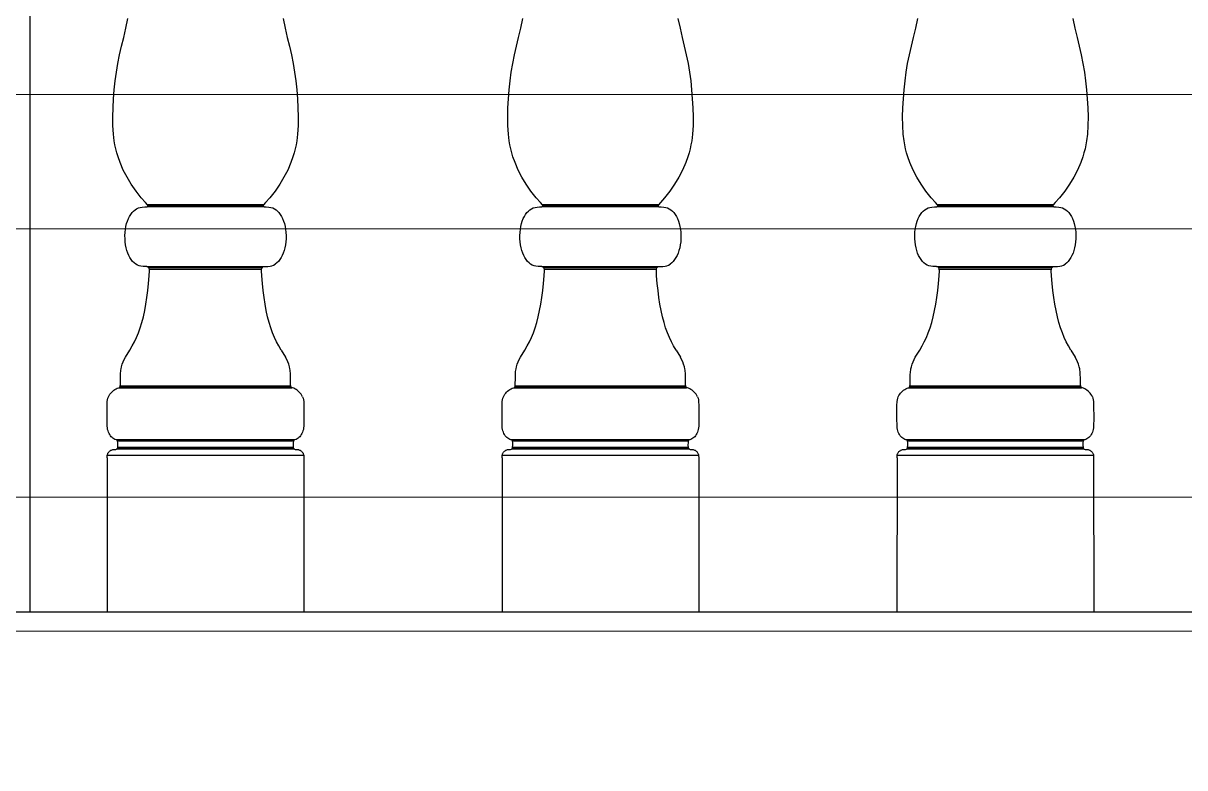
# Model space of a CAD drawing. Header units: inches. Extents: x 37.8 to 126.9, y 5.9 to 51.9.
# Drawn here: x 112.674 to 113.324, y 27.555 to 27.971 of the extents above; entities that cross this region are included whole.
import ezdxf

# ---------------------------------------------------------------- set-up
doc = ezdxf.new("R2010")
doc.units = ezdxf.units.IN
doc.header["$MEASUREMENT"] = 0
doc.layers.add('LAYER1', color=8, linetype='Continuous', lineweight=9)

msp = doc.modelspace()

# ---------------------------------------------------------------- hatches: boundary and pattern name
at = {"layer": 'LAYER1', "true_color": 0xc2b093}
h = msp.add_hatch(dxfattribs=at)
h.set_pattern_fill('ANSI32', color=253, scale=0.6, angle=135)
h.set_pattern_definition([(180, (290.93332, 359.28142), (-1e-17, -0.225), []), (180, (290.85832, 359.35642), (-1e-17, -0.225), [])])
h.paths.add_polyline_path([(106.05653, 37.34228), (106.05653, 37.54228), (106.05653, 37.59228), (106.05653, 37.99228), (106.05653, 38.04228), (106.05653, 38.44228), (106.05653, 38.49228), (106.05653, 38.84228), (107.05653, 38.84228), (107.05653, 38.49228), (107.05653, 38.44228), (107.05653, 38.04228), (107.05653, 37.99228), (107.05653, 37.59228), (107.05653, 37.54228), (107.05653, 37.34228)], flags=16)
h.paths.add_polyline_path([(107.99803, 37.34228), (107.99803, 37.54228), (107.99803, 37.59228), (107.99803, 37.99228), (107.99803, 38.04228), (107.99803, 38.44228), (107.99803, 38.49228), (107.99803, 38.84228), (108.99803, 38.84228), (108.99803, 38.49228), (108.99803, 38.44228), (108.99803, 38.04228), (108.99803, 37.99228), (108.99803, 37.59228), (108.99803, 37.54228), (108.99803, 37.34228)], flags=16)
h.paths.add_polyline_path([(116.59064, 26.14228), (116.59064, 26.94228), (117.19803, 26.94228), (117.19803, 26.14228)])
h.paths.add_polyline_path([(117.39803, 37.34228), (109.19803, 37.34228), (109.19803, 40.69228), (109.19803, 40.99228), (104.09803, 40.99228), (104.09803, 37.34228), (102.15807, 37.34228), (102.15807, 20.54228), (107.51799, 20.54228), (107.51799, 22.74228), (108.71799, 22.74228), (108.71799, 20.54228), (108.91799, 20.54228), (108.91799, 22.74228), (112.11799, 22.74228), (112.11799, 20.54228), (117.39803, 20.54228)])

# ---------------------------------------------------------------- linework, layer by layer
for p, q in [((112.67803, 27.64228), (112.67803, 28.34228)), ((112.73158, 27.96869), (112.73276, 27.97412)), ((112.81945, 27.97412), (112.82063, 27.96869)), ((112.95235, 27.96869), (112.95353, 27.97412)), ((113.04022, 27.97412), (113.0414, 27.96869)), ((113.17312, 27.96869), (113.1743, 27.97412)), ((113.26099, 27.97412), (113.26217, 27.96869)), ((112.73038, 27.96352), (112.73158, 27.96869)), ((112.82063, 27.96869), (112.82184, 27.96352)), ((112.95115, 27.96352), (112.95235, 27.96869)), ((113.0414, 27.96869), (113.0426, 27.96352)), ((113.17191, 27.96352), (113.17312, 27.96869)), ((113.26217, 27.96869), (113.26337, 27.96352)), ((112.7292, 27.95853), (112.73038, 27.96352)), ((112.82184, 27.96352), (112.82301, 27.95853)), ((112.94997, 27.95853), (112.95115, 27.96352)), ((113.0426, 27.96352), (113.04378, 27.95853)), ((113.17074, 27.95853), (113.17191, 27.96352)), ((113.26337, 27.96352), (113.26455, 27.95853)), ((112.72809, 27.95367), (112.7292, 27.95853)), ((112.82301, 27.95853), (112.82412, 27.95367)), ((112.94886, 27.95367), (112.94997, 27.95853)), ((113.04378, 27.95853), (113.04489, 27.95367)), ((113.16963, 27.95367), (113.17074, 27.95853)), ((113.26455, 27.95853), (113.26566, 27.95367)), ((112.72626, 27.94407), (112.7271, 27.94887)), ((112.7271, 27.94887), (112.72809, 27.95367)), ((112.82412, 27.95367), (112.82512, 27.94887)), ((112.82512, 27.94887), (112.82595, 27.94407)), ((112.94703, 27.94407), (112.94787, 27.94887)), ((112.94787, 27.94887), (112.94886, 27.95367)), ((113.04489, 27.95367), (113.04588, 27.94887)), ((113.04588, 27.94887), (113.04672, 27.94407)), ((113.1678, 27.94407), (113.16864, 27.94887)), ((113.16864, 27.94887), (113.16963, 27.95367)), ((113.26566, 27.95367), (113.26665, 27.94887)), ((113.26665, 27.94887), (113.26749, 27.94407)), ((112.72562, 27.9392), (112.72626, 27.94407)), ((112.82595, 27.94407), (112.82659, 27.9392)), ((112.94639, 27.9392), (112.94703, 27.94407)), ((113.04672, 27.94407), (113.04736, 27.9392)), ((113.16716, 27.9392), (113.1678, 27.94407)), ((113.26749, 27.94407), (113.26813, 27.9392)), ((112.72513, 27.93425), (112.72562, 27.9392)), ((112.82659, 27.9392), (112.82708, 27.93425)), ((112.9459, 27.93425), (112.94639, 27.9392)), ((113.04736, 27.9392), (113.04785, 27.93425)), ((113.16667, 27.93425), (113.16716, 27.9392)), ((113.26813, 27.9392), (113.26862, 27.93425)), ((112.72443, 27.92418), (112.72474, 27.92922)), ((112.72474, 27.92922), (112.72513, 27.93425)), ((112.82708, 27.93425), (112.82748, 27.92922)), ((112.82748, 27.92922), (112.82778, 27.92418)), ((112.9452, 27.92418), (112.94551, 27.92922)), ((112.94551, 27.92922), (112.9459, 27.93425)), ((113.04785, 27.93425), (113.04824, 27.92922)), ((113.04824, 27.92922), (113.04855, 27.92418)), ((113.16597, 27.92418), (113.16627, 27.92922)), ((113.16627, 27.92922), (113.16667, 27.93425)), ((113.26862, 27.93425), (113.26901, 27.92922)), ((113.26901, 27.92922), (113.26932, 27.92418)), ((112.72428, 27.91915), (112.72443, 27.92418)), ((112.82778, 27.92418), (112.82793, 27.91915)), ((112.94505, 27.91915), (112.9452, 27.92418)), ((113.04855, 27.92418), (113.0487, 27.91915)), ((113.16582, 27.91915), (113.16597, 27.92418)), ((113.26932, 27.92418), (113.26947, 27.91915)), ((112.72433, 27.91419), (112.72428, 27.91915)), ((112.82793, 27.91915), (112.82789, 27.91419)), ((112.94509, 27.91419), (112.94505, 27.91915)), ((113.0487, 27.91915), (113.04866, 27.91419)), ((113.16586, 27.91419), (113.16582, 27.91915)), ((113.26947, 27.91915), (113.26942, 27.91419)), ((112.72463, 27.90932), (112.72433, 27.91419)), ((112.72507, 27.90576), (112.72463, 27.90932)), ((112.82758, 27.90932), (112.82714, 27.90576)), ((112.82789, 27.91419), (112.82758, 27.90932)), ((112.9454, 27.90932), (112.94509, 27.91419)), ((112.94584, 27.90576), (112.9454, 27.90932)), ((113.04835, 27.90932), (113.04791, 27.90576)), ((113.04866, 27.91419), (113.04835, 27.90932)), ((113.16617, 27.90932), (113.16586, 27.91419)), ((113.16661, 27.90576), (113.16617, 27.90932)), ((113.26912, 27.90932), (113.26868, 27.90576)), ((113.26942, 27.91419), (113.26912, 27.90932)), ((112.72547, 27.90345), (112.72507, 27.90576)), ((112.72596, 27.90117), (112.72547, 27.90345)), ((112.82674, 27.90345), (112.82625, 27.90117)), ((112.82714, 27.90576), (112.82674, 27.90345)), ((112.94624, 27.90345), (112.94584, 27.90576)), ((112.94673, 27.90117), (112.94624, 27.90345)), ((113.04751, 27.90345), (113.04702, 27.90117)), ((113.04791, 27.90576), (113.04751, 27.90345)), ((113.16701, 27.90345), (113.16661, 27.90576)), ((113.1675, 27.90117), (113.16701, 27.90345)), ((113.26828, 27.90345), (113.26779, 27.90117)), ((113.26868, 27.90576), (113.26828, 27.90345)), ((112.72655, 27.89895), (112.72596, 27.90117)), ((112.72722, 27.89676), (112.72655, 27.89895)), ((112.72837, 27.89355), (112.72722, 27.89676)), ((112.825, 27.89676), (112.82384, 27.89355)), ((112.82567, 27.89895), (112.825, 27.89676)), ((112.82625, 27.90117), (112.82567, 27.89895)), ((112.94731, 27.89895), (112.94673, 27.90117)), ((112.94799, 27.89676), (112.94731, 27.89895)), ((112.94914, 27.89355), (112.94799, 27.89676)), ((113.04576, 27.89676), (113.04461, 27.89355)), ((113.04644, 27.89895), (113.04576, 27.89676)), ((113.04702, 27.90117), (113.04644, 27.89895)), ((113.16808, 27.89895), (113.1675, 27.90117)), ((113.16875, 27.89676), (113.16808, 27.89895)), ((113.16991, 27.89355), (113.16875, 27.89676)), ((113.26653, 27.89676), (113.26538, 27.89355)), ((113.2672, 27.89895), (113.26653, 27.89676)), ((113.26779, 27.90117), (113.2672, 27.89895)), ((112.73016, 27.88937), (112.72837, 27.89355)), ((112.82384, 27.89355), (112.82206, 27.88937)), ((112.95092, 27.88937), (112.94914, 27.89355)), ((113.04461, 27.89355), (113.04283, 27.88937)), ((113.17169, 27.88937), (113.16991, 27.89355)), ((113.26538, 27.89355), (113.26359, 27.88937)), ((112.73223, 27.88531), (112.73016, 27.88937)), ((112.7346, 27.88138), (112.73223, 27.88531)), ((112.81998, 27.88531), (112.81761, 27.88138)), ((112.82206, 27.88937), (112.81998, 27.88531)), ((112.953, 27.88531), (112.95092, 27.88937)), ((112.95537, 27.88138), (112.953, 27.88531)), ((113.04075, 27.88531), (113.03838, 27.88138)), ((113.04283, 27.88937), (113.04075, 27.88531)), ((113.17377, 27.88531), (113.17169, 27.88937)), ((113.17614, 27.88138), (113.17377, 27.88531)), ((113.26152, 27.88531), (113.25915, 27.88138)), ((113.26359, 27.88937), (113.26152, 27.88531)), ((112.73726, 27.87758), (112.7346, 27.88138)), ((112.7402, 27.87389), (112.73726, 27.87758)), ((112.81496, 27.87758), (112.81201, 27.87389)), ((112.81761, 27.88138), (112.81496, 27.87758)), ((112.95803, 27.87758), (112.95537, 27.88138)), ((112.96097, 27.87389), (112.95803, 27.87758)), ((113.03572, 27.87758), (113.03278, 27.87389)), ((113.03838, 27.88138), (113.03572, 27.87758)), ((113.17879, 27.87758), (113.17614, 27.88138)), ((113.18174, 27.87389), (113.17879, 27.87758)), ((113.25649, 27.87758), (113.25355, 27.87389)), ((113.25915, 27.88138), (113.25649, 27.87758)), ((112.7426, 27.87121), (112.7402, 27.87389)), ((112.7437, 27.86997), (112.7426, 27.87121)), ((112.80852, 27.86997), (112.7437, 27.86997)), ((112.74399, 27.86937), (112.7437, 27.86997)), ((112.80852, 27.86997), (112.80823, 27.86937)), ((112.80961, 27.87121), (112.80852, 27.86997)), ((112.81201, 27.87389), (112.80961, 27.87121)), ((112.96337, 27.87121), (112.96097, 27.87389)), ((112.96447, 27.86997), (112.96337, 27.87121)), ((113.02929, 27.86997), (112.96447, 27.86997)), ((112.96476, 27.86937), (112.96447, 27.86997)), ((113.02929, 27.86997), (113.02899, 27.86937)), ((113.03038, 27.87121), (113.02929, 27.86997)), ((113.03278, 27.87389), (113.03038, 27.87121)), ((113.18414, 27.87121), (113.18174, 27.87389)), ((113.18523, 27.86997), (113.18414, 27.87121)), ((113.25005, 27.86997), (113.18523, 27.86997)), ((113.18552, 27.86937), (113.18523, 27.86997)), ((113.25005, 27.86997), (113.24976, 27.86937)), ((113.25115, 27.87121), (113.25005, 27.86997)), ((113.25355, 27.87389), (113.25115, 27.87121)), ((112.7336, 27.86343), (112.73428, 27.86455)), ((112.73428, 27.86455), (112.73503, 27.86554)), ((112.73503, 27.86554), (112.73584, 27.86641)), ((112.73584, 27.86641), (112.7367, 27.86714)), ((112.7367, 27.86714), (112.7376, 27.86773)), ((112.7376, 27.86773), (112.73856, 27.86818)), ((112.73856, 27.86818), (112.73954, 27.86847)), ((112.73954, 27.86847), (112.74066, 27.86864)), ((112.74066, 27.86864), (112.74213, 27.86871)), ((112.74213, 27.86871), (112.7434, 27.86875)), ((112.7434, 27.86875), (112.74389, 27.86896)), ((112.80882, 27.86875), (112.7434, 27.86875)), ((112.74389, 27.86896), (112.74399, 27.86937)), ((112.80833, 27.86896), (112.74389, 27.86896)), ((112.80823, 27.86937), (112.74399, 27.86937)), ((112.80823, 27.86937), (112.80833, 27.86896)), ((112.80833, 27.86896), (112.80882, 27.86875)), ((112.80882, 27.86875), (112.81008, 27.86871)), ((112.81008, 27.86871), (112.81155, 27.86864)), ((112.81155, 27.86864), (112.81267, 27.86847)), ((112.81267, 27.86847), (112.81366, 27.86818)), ((112.81366, 27.86818), (112.81461, 27.86773)), ((112.81461, 27.86773), (112.81552, 27.86714)), ((112.81552, 27.86714), (112.81638, 27.86641)), ((112.81638, 27.86641), (112.81718, 27.86554)), ((112.81718, 27.86554), (112.81793, 27.86455)), ((112.81793, 27.86455), (112.81861, 27.86343)), ((112.95437, 27.86343), (112.95505, 27.86455)), ((112.95505, 27.86455), (112.9558, 27.86554)), ((112.9558, 27.86554), (112.9566, 27.86641)), ((112.9566, 27.86641), (112.95746, 27.86714)), ((112.95746, 27.86714), (112.95837, 27.86773)), ((112.95837, 27.86773), (112.95932, 27.86818)), ((112.95932, 27.86818), (112.96031, 27.86847)), ((112.96031, 27.86847), (112.96143, 27.86864)), ((112.96143, 27.86864), (112.9629, 27.86871)), ((112.9629, 27.86871), (112.96416, 27.86875)), ((112.96416, 27.86875), (112.96466, 27.86896)), ((113.02959, 27.86875), (112.96416, 27.86875)), ((112.96466, 27.86896), (112.96476, 27.86937)), ((113.02909, 27.86896), (112.96466, 27.86896)), ((113.02899, 27.86937), (112.96476, 27.86937)), ((113.02899, 27.86937), (113.02909, 27.86896)), ((113.02909, 27.86896), (113.02959, 27.86875)), ((113.02959, 27.86875), (113.03085, 27.86871)), ((113.03085, 27.86871), (113.03232, 27.86864)), ((113.03232, 27.86864), (113.03344, 27.86847)), ((113.03344, 27.86847), (113.03443, 27.86818)), ((113.03443, 27.86818), (113.03538, 27.86773)), ((113.03538, 27.86773), (113.03629, 27.86714)), ((113.03629, 27.86714), (113.03715, 27.86641)), ((113.03715, 27.86641), (113.03795, 27.86554)), ((113.03795, 27.86554), (113.0387, 27.86455)), ((113.0387, 27.86455), (113.03938, 27.86343)), ((113.17514, 27.86343), (113.17582, 27.86455)), ((113.17582, 27.86455), (113.17657, 27.86554)), ((113.17657, 27.86554), (113.17737, 27.86641)), ((113.17737, 27.86641), (113.17823, 27.86714)), ((113.17823, 27.86714), (113.17914, 27.86773)), ((113.17914, 27.86773), (113.18009, 27.86818)), ((113.18009, 27.86818), (113.18108, 27.86847)), ((113.18108, 27.86847), (113.1822, 27.86864)), ((113.1822, 27.86864), (113.18367, 27.86871)), ((113.18367, 27.86871), (113.18493, 27.86875)), ((113.18493, 27.86875), (113.18542, 27.86896)), ((113.25036, 27.86875), (113.18493, 27.86875)), ((113.18542, 27.86896), (113.18552, 27.86937)), ((113.24986, 27.86896), (113.18542, 27.86896)), ((113.24976, 27.86937), (113.18552, 27.86937)), ((113.24976, 27.86937), (113.24986, 27.86896)), ((113.24986, 27.86896), (113.25036, 27.86875)), ((113.25036, 27.86875), (113.25162, 27.86871)), ((113.25162, 27.86871), (113.25309, 27.86864)), ((113.25309, 27.86864), (113.25421, 27.86847)), ((113.25421, 27.86847), (113.25519, 27.86818)), ((113.25519, 27.86818), (113.25615, 27.86773)), ((113.25615, 27.86773), (113.25706, 27.86714)), ((113.25706, 27.86714), (113.25791, 27.86641)), ((113.25791, 27.86641), (113.25872, 27.86554)), ((113.25872, 27.86554), (113.25947, 27.86455)), ((113.25947, 27.86455), (113.26015, 27.86343)), ((112.73134, 27.85624), (112.73162, 27.85787)), ((112.73162, 27.85787), (112.73199, 27.85941)), ((112.73199, 27.85941), (112.73245, 27.86086)), ((112.73245, 27.86086), (112.73299, 27.8622)), ((112.73299, 27.8622), (112.7336, 27.86343)), ((112.81861, 27.86343), (112.81922, 27.8622)), ((112.81922, 27.8622), (112.81976, 27.86086)), ((112.81976, 27.86086), (112.82022, 27.85941)), ((112.82022, 27.85941), (112.82059, 27.85787)), ((112.82059, 27.85787), (112.82087, 27.85624)), ((112.95211, 27.85624), (112.95239, 27.85787)), ((112.95239, 27.85787), (112.95276, 27.85941)), ((112.95276, 27.85941), (112.95322, 27.86086)), ((112.95322, 27.86086), (112.95376, 27.8622)), ((112.95376, 27.8622), (112.95437, 27.86343)), ((113.03938, 27.86343), (113.03999, 27.8622)), ((113.03999, 27.8622), (113.04053, 27.86086)), ((113.04053, 27.86086), (113.04099, 27.85941)), ((113.04099, 27.85941), (113.04136, 27.85787)), ((113.04136, 27.85787), (113.04164, 27.85624)), ((113.17288, 27.85624), (113.17316, 27.85787)), ((113.17316, 27.85787), (113.17353, 27.85941)), ((113.17353, 27.85941), (113.17399, 27.86086)), ((113.17399, 27.86086), (113.17453, 27.8622)), ((113.17453, 27.8622), (113.17514, 27.86343)), ((113.26015, 27.86343), (113.26076, 27.8622)), ((113.26076, 27.8622), (113.2613, 27.86086)), ((113.2613, 27.86086), (113.26176, 27.85941)), ((113.26176, 27.85941), (113.26213, 27.85787)), ((113.26213, 27.85787), (113.26241, 27.85624)), ((112.73108, 27.85274), (112.73116, 27.85452)), ((112.7311, 27.85097), (112.73108, 27.85274)), ((112.73123, 27.8492), (112.7311, 27.85097)), ((112.73116, 27.85452), (112.73134, 27.85624)), ((112.82087, 27.85624), (112.82105, 27.85452)), ((112.82111, 27.85097), (112.82098, 27.8492)), ((112.82105, 27.85452), (112.82113, 27.85274)), ((112.82113, 27.85274), (112.82111, 27.85097)), ((112.95185, 27.85274), (112.95193, 27.85452)), ((112.95187, 27.85097), (112.95185, 27.85274)), ((112.952, 27.8492), (112.95187, 27.85097)), ((112.95193, 27.85452), (112.95211, 27.85624)), ((113.04164, 27.85624), (113.04182, 27.85452)), ((113.04188, 27.85097), (113.04175, 27.8492)), ((113.04182, 27.85452), (113.0419, 27.85274)), ((113.0419, 27.85274), (113.04188, 27.85097)), ((113.17262, 27.85274), (113.1727, 27.85452)), ((113.17264, 27.85097), (113.17262, 27.85274)), ((113.17277, 27.8492), (113.17264, 27.85097)), ((113.1727, 27.85452), (113.17288, 27.85624)), ((113.26241, 27.85624), (113.26259, 27.85452)), ((113.26265, 27.85097), (113.26252, 27.8492)), ((113.26259, 27.85452), (113.26267, 27.85274)), ((113.26267, 27.85274), (113.26265, 27.85097)), ((112.73145, 27.8475), (112.73123, 27.8492)), ((112.73177, 27.84589), (112.73145, 27.8475)), ((112.73218, 27.84436), (112.73177, 27.84589)), ((112.73267, 27.84293), (112.73218, 27.84436)), ((112.82003, 27.84436), (112.81954, 27.84293)), ((112.82044, 27.84589), (112.82003, 27.84436)), ((112.82076, 27.8475), (112.82044, 27.84589)), ((112.82098, 27.8492), (112.82076, 27.8475)), ((112.95222, 27.8475), (112.952, 27.8492)), ((112.95254, 27.84589), (112.95222, 27.8475)), ((112.95295, 27.84436), (112.95254, 27.84589)), ((112.95344, 27.84293), (112.95295, 27.84436)), ((113.0408, 27.84436), (113.04031, 27.84293)), ((113.04121, 27.84589), (113.0408, 27.84436)), ((113.04153, 27.8475), (113.04121, 27.84589)), ((113.04175, 27.8492), (113.04153, 27.8475)), ((113.17299, 27.8475), (113.17277, 27.8492)), ((113.17331, 27.84589), (113.17299, 27.8475)), ((113.17372, 27.84436), (113.17331, 27.84589)), ((113.17421, 27.84293), (113.17372, 27.84436)), ((113.26157, 27.84436), (113.26108, 27.84293)), ((113.26198, 27.84589), (113.26157, 27.84436)), ((113.2623, 27.8475), (113.26198, 27.84589)), ((113.26252, 27.8492), (113.2623, 27.8475)), ((112.73324, 27.84161), (112.73267, 27.84293)), ((112.73389, 27.8404), (112.73324, 27.84161)), ((112.7346, 27.8393), (112.73389, 27.8404)), ((112.73537, 27.83833), (112.7346, 27.8393)), ((112.7362, 27.83749), (112.73537, 27.83833)), ((112.81684, 27.83833), (112.81601, 27.83749)), ((112.81761, 27.8393), (112.81684, 27.83833)), ((112.81832, 27.8404), (112.81761, 27.8393)), ((112.81897, 27.84161), (112.81832, 27.8404)), ((112.81954, 27.84293), (112.81897, 27.84161)), ((112.95401, 27.84161), (112.95344, 27.84293)), ((112.95466, 27.8404), (112.95401, 27.84161)), ((112.95537, 27.8393), (112.95466, 27.8404)), ((112.95614, 27.83833), (112.95537, 27.8393)), ((112.95697, 27.83749), (112.95614, 27.83833)), ((113.03761, 27.83833), (113.03678, 27.83749)), ((113.03838, 27.8393), (113.03761, 27.83833)), ((113.03909, 27.8404), (113.03838, 27.8393)), ((113.03974, 27.84161), (113.03909, 27.8404)), ((113.04031, 27.84293), (113.03974, 27.84161)), ((113.17478, 27.84161), (113.17421, 27.84293)), ((113.17543, 27.8404), (113.17478, 27.84161)), ((113.17614, 27.8393), (113.17543, 27.8404)), ((113.17691, 27.83833), (113.17614, 27.8393)), ((113.17774, 27.83749), (113.17691, 27.83833)), ((113.25838, 27.83833), (113.25755, 27.83749)), ((113.25915, 27.8393), (113.25838, 27.83833)), ((113.25986, 27.8404), (113.25915, 27.8393)), ((113.26051, 27.84161), (113.25986, 27.8404)), ((113.26108, 27.84293), (113.26051, 27.84161)), ((112.73708, 27.83679), (112.7362, 27.83749)), ((112.73801, 27.83624), (112.73708, 27.83679)), ((112.73898, 27.83585), (112.73801, 27.83624)), ((112.73999, 27.83561), (112.73898, 27.83585)), ((112.74126, 27.83548), (112.73999, 27.83561)), ((112.74244, 27.83543), (112.74126, 27.83548)), ((112.74332, 27.83541), (112.74244, 27.83543)), ((112.74402, 27.83518), (112.74332, 27.83541)), ((112.74332, 27.83541), (112.8089, 27.83541)), ((112.74451, 27.8347), (112.74402, 27.83518)), ((112.74402, 27.83518), (112.80819, 27.83518)), ((112.8077, 27.8347), (112.74451, 27.8347)), ((112.74478, 27.83397), (112.74451, 27.8347)), ((112.74466, 27.83027), (112.74483, 27.833)), ((112.74478, 27.83397), (112.80743, 27.83397)), ((112.74483, 27.833), (112.74478, 27.83397)), ((112.80738, 27.833), (112.80743, 27.83397)), ((112.80755, 27.83027), (112.80738, 27.833)), ((112.80743, 27.83397), (112.8077, 27.8347)), ((112.8077, 27.8347), (112.80819, 27.83518)), ((112.80819, 27.83518), (112.8089, 27.83541)), ((112.8089, 27.83541), (112.80977, 27.83543)), ((112.80977, 27.83543), (112.81095, 27.83548)), ((112.81095, 27.83548), (112.81222, 27.83561)), ((112.81222, 27.83561), (112.81323, 27.83585)), ((112.81323, 27.83585), (112.8142, 27.83624)), ((112.8142, 27.83624), (112.81513, 27.83679)), ((112.81601, 27.83749), (112.81513, 27.83679)), ((112.95785, 27.83679), (112.95697, 27.83749)), ((112.95878, 27.83624), (112.95785, 27.83679)), ((112.95975, 27.83585), (112.95878, 27.83624)), ((112.96076, 27.83561), (112.95975, 27.83585)), ((112.96203, 27.83548), (112.96076, 27.83561)), ((112.96321, 27.83543), (112.96203, 27.83548)), ((112.96409, 27.83541), (112.96321, 27.83543)), ((112.96479, 27.83518), (112.96409, 27.83541)), ((112.96409, 27.83541), (113.02966, 27.83541)), ((112.96528, 27.8347), (112.96479, 27.83518)), ((112.96479, 27.83518), (113.02896, 27.83518)), ((113.02847, 27.8347), (112.96528, 27.8347)), ((112.96555, 27.83397), (112.96528, 27.8347)), ((112.96543, 27.83027), (112.9656, 27.833)), ((112.96555, 27.83397), (113.0282, 27.83397)), ((112.9656, 27.833), (112.96555, 27.83397)), ((113.02815, 27.833), (113.0282, 27.83397)), ((113.02832, 27.83027), (113.02815, 27.833)), ((113.0282, 27.83397), (113.02847, 27.8347)), ((113.02847, 27.8347), (113.02896, 27.83518)), ((113.02896, 27.83518), (113.02966, 27.83541)), ((113.02966, 27.83541), (113.03054, 27.83543)), ((113.03054, 27.83543), (113.03172, 27.83548)), ((113.03172, 27.83548), (113.03299, 27.83561)), ((113.03299, 27.83561), (113.034, 27.83585)), ((113.034, 27.83585), (113.03497, 27.83624)), ((113.03497, 27.83624), (113.0359, 27.83679)), ((113.03678, 27.83749), (113.0359, 27.83679)), ((113.17862, 27.83679), (113.17774, 27.83749)), ((113.17955, 27.83624), (113.17862, 27.83679)), ((113.18052, 27.83585), (113.17955, 27.83624)), ((113.18153, 27.83561), (113.18052, 27.83585)), ((113.1828, 27.83548), (113.18153, 27.83561)), ((113.18398, 27.83543), (113.1828, 27.83548)), ((113.18485, 27.83541), (113.18398, 27.83543)), ((113.18556, 27.83518), (113.18485, 27.83541)), ((113.18485, 27.83541), (113.25043, 27.83541)), ((113.18605, 27.8347), (113.18556, 27.83518)), ((113.18556, 27.83518), (113.24973, 27.83518)), ((113.24924, 27.8347), (113.18605, 27.8347)), ((113.18632, 27.83397), (113.18605, 27.8347)), ((113.1862, 27.83027), (113.18637, 27.833)), ((113.18632, 27.83397), (113.24897, 27.83397)), ((113.18637, 27.833), (113.18632, 27.83397)), ((113.24892, 27.833), (113.24897, 27.83397)), ((113.24909, 27.83027), (113.24892, 27.833)), ((113.24897, 27.83397), (113.24924, 27.8347)), ((113.24924, 27.8347), (113.24973, 27.83518)), ((113.24973, 27.83518), (113.25043, 27.83541)), ((113.25043, 27.83541), (113.25131, 27.83543)), ((113.25131, 27.83543), (113.25249, 27.83548)), ((113.25249, 27.83548), (113.25376, 27.83561)), ((113.25376, 27.83561), (113.25477, 27.83585)), ((113.25477, 27.83585), (113.25574, 27.83624)), ((113.25574, 27.83624), (113.25667, 27.83679)), ((113.25755, 27.83749), (113.25667, 27.83679)), ((112.74389, 27.82197), (112.74432, 27.82604)), ((112.74432, 27.82604), (112.74466, 27.83027)), ((112.80789, 27.82604), (112.80755, 27.83027)), ((112.80832, 27.82197), (112.80789, 27.82604)), ((112.96466, 27.82197), (112.96509, 27.82604)), ((112.96509, 27.82604), (112.96543, 27.83027)), ((113.02866, 27.82604), (113.02832, 27.83027)), ((113.02909, 27.82197), (113.02866, 27.82604)), ((113.18543, 27.82197), (113.18586, 27.82604)), ((113.18586, 27.82604), (113.1862, 27.83027)), ((113.24943, 27.82604), (113.24909, 27.83027)), ((113.24986, 27.82197), (113.24943, 27.82604)), ((112.7428, 27.81434), (112.74339, 27.81807)), ((112.74339, 27.81807), (112.74389, 27.82197)), ((112.80882, 27.81807), (112.80832, 27.82197)), ((112.80941, 27.81434), (112.80882, 27.81807)), ((112.96357, 27.81434), (112.96416, 27.81807)), ((112.96416, 27.81807), (112.96466, 27.82197)), ((113.02959, 27.81807), (113.02909, 27.82197)), ((113.03018, 27.81434), (113.02959, 27.81807)), ((113.18434, 27.81434), (113.18493, 27.81807)), ((113.18493, 27.81807), (113.18543, 27.82197)), ((113.25036, 27.81807), (113.24986, 27.82197)), ((113.25095, 27.81434), (113.25036, 27.81807)), ((112.74213, 27.81078), (112.7428, 27.81434)), ((112.81008, 27.81078), (112.80941, 27.81434)), ((112.9629, 27.81078), (112.96357, 27.81434)), ((113.03085, 27.81078), (113.03018, 27.81434)), ((113.18367, 27.81078), (113.18434, 27.81434)), ((113.25162, 27.81078), (113.25095, 27.81434)), ((112.74055, 27.80418), (112.74138, 27.80739)), ((112.74138, 27.80739), (112.74213, 27.81078)), ((112.81083, 27.80739), (112.81008, 27.81078)), ((112.81166, 27.80418), (112.81083, 27.80739)), ((112.96132, 27.80418), (112.96215, 27.80739)), ((112.96215, 27.80739), (112.9629, 27.81078)), ((113.0316, 27.80739), (113.03085, 27.81078)), ((113.03243, 27.80418), (113.0316, 27.80739)), ((113.18209, 27.80418), (113.18292, 27.80739)), ((113.18292, 27.80739), (113.18367, 27.81078)), ((113.25237, 27.80739), (113.25162, 27.81078)), ((113.2532, 27.80418), (113.25237, 27.80739)), ((112.73864, 27.79842), (112.73963, 27.80119)), ((112.73963, 27.80119), (112.74055, 27.80418)), ((112.81258, 27.80119), (112.81166, 27.80418)), ((112.81357, 27.79842), (112.81258, 27.80119)), ((112.95941, 27.79842), (112.9604, 27.80119)), ((112.9604, 27.80119), (112.96132, 27.80418)), ((113.03335, 27.80119), (113.03243, 27.80418)), ((113.03434, 27.79842), (113.03335, 27.80119)), ((113.18018, 27.79842), (113.18117, 27.80119)), ((113.18117, 27.80119), (113.18209, 27.80418)), ((113.25412, 27.80119), (113.2532, 27.80418)), ((113.25511, 27.79842), (113.25412, 27.80119)), ((112.73516, 27.79102), (112.73641, 27.79338)), ((112.73641, 27.79338), (112.73756, 27.79583)), ((112.73756, 27.79583), (112.73864, 27.79842)), ((112.81465, 27.79583), (112.81357, 27.79842)), ((112.81581, 27.79338), (112.81465, 27.79583)), ((112.81705, 27.79102), (112.81581, 27.79338)), ((112.95593, 27.79102), (112.95718, 27.79338)), ((112.95718, 27.79338), (112.95833, 27.79583)), ((112.95833, 27.79583), (112.95941, 27.79842)), ((113.03542, 27.79583), (113.03434, 27.79842)), ((113.03658, 27.79338), (113.03542, 27.79583)), ((113.03782, 27.79102), (113.03658, 27.79338)), ((113.1767, 27.79102), (113.17794, 27.79338)), ((113.17794, 27.79338), (113.1791, 27.79583)), ((113.1791, 27.79583), (113.18018, 27.79842)), ((113.25619, 27.79583), (113.25511, 27.79842)), ((113.25734, 27.79338), (113.25619, 27.79583)), ((113.25859, 27.79102), (113.25734, 27.79338)), ((112.73138, 27.7847), (112.73384, 27.78871)), ((112.73384, 27.78871), (112.73516, 27.79102)), ((112.81837, 27.78871), (112.81705, 27.79102)), ((112.81837, 27.78871), (112.82083, 27.7847)), ((112.95215, 27.7847), (112.95461, 27.78871)), ((112.95461, 27.78871), (112.95593, 27.79102)), ((113.03914, 27.78871), (113.03782, 27.79102)), ((113.03914, 27.78871), (113.0416, 27.7847)), ((113.17292, 27.7847), (113.17538, 27.78871)), ((113.17538, 27.78871), (113.1767, 27.79102)), ((113.25991, 27.78871), (113.25859, 27.79102)), ((113.25991, 27.78871), (113.26237, 27.7847)), ((112.72894, 27.77833), (112.72919, 27.77941)), ((112.72919, 27.77941), (112.7296, 27.78082)), ((112.7296, 27.78082), (112.73011, 27.78217)), ((112.73011, 27.78217), (112.7307, 27.78347)), ((112.7307, 27.78347), (112.73138, 27.7847)), ((112.82151, 27.78347), (112.82083, 27.7847)), ((112.8221, 27.78217), (112.82151, 27.78347)), ((112.82261, 27.78082), (112.8221, 27.78217)), ((112.82302, 27.77941), (112.82261, 27.78082)), ((112.82327, 27.77833), (112.82302, 27.77941)), ((112.94971, 27.77833), (112.94996, 27.77941)), ((112.94996, 27.77941), (112.95037, 27.78082)), ((112.95037, 27.78082), (112.95088, 27.78217)), ((112.95088, 27.78217), (112.95147, 27.78347)), ((112.95147, 27.78347), (112.95215, 27.7847)), ((113.04228, 27.78347), (113.0416, 27.7847)), ((113.04287, 27.78217), (113.04228, 27.78347)), ((113.04338, 27.78082), (113.04287, 27.78217)), ((113.04379, 27.77941), (113.04338, 27.78082)), ((113.04404, 27.77833), (113.04379, 27.77941)), ((113.17048, 27.77833), (113.17073, 27.77941)), ((113.17073, 27.77941), (113.17114, 27.78082)), ((113.17114, 27.78082), (113.17165, 27.78217)), ((113.17165, 27.78217), (113.17224, 27.78347)), ((113.17224, 27.78347), (113.17292, 27.7847)), ((113.26305, 27.78347), (113.26237, 27.7847)), ((113.26364, 27.78217), (113.26305, 27.78347)), ((113.26415, 27.78082), (113.26364, 27.78217)), ((113.26456, 27.77941), (113.26415, 27.78082)), ((113.26481, 27.77833), (113.26456, 27.77941)), ((112.72851, 27.76959), (112.72856, 27.77295)), ((112.72856, 27.77295), (112.72859, 27.77534)), ((112.72859, 27.77534), (112.72863, 27.7761)), ((112.72863, 27.7761), (112.72871, 27.77685)), ((112.72871, 27.77685), (112.72881, 27.77759)), ((112.72881, 27.77759), (112.72894, 27.77833)), ((112.8234, 27.77759), (112.82327, 27.77833)), ((112.8235, 27.77685), (112.8234, 27.77759)), ((112.82358, 27.7761), (112.8235, 27.77685)), ((112.82363, 27.77534), (112.82358, 27.7761)), ((112.82365, 27.77295), (112.82363, 27.77534)), ((112.8237, 27.76959), (112.82365, 27.77295)), ((112.94928, 27.76959), (112.94933, 27.77295)), ((112.94933, 27.77295), (112.94936, 27.77534)), ((112.94936, 27.77534), (112.9494, 27.7761)), ((112.9494, 27.7761), (112.94948, 27.77685)), ((112.94948, 27.77685), (112.94958, 27.77759)), ((112.94958, 27.77759), (112.94971, 27.77833)), ((113.04417, 27.77759), (113.04404, 27.77833)), ((113.04427, 27.77685), (113.04417, 27.77759)), ((113.04435, 27.7761), (113.04427, 27.77685)), ((113.04439, 27.77534), (113.04435, 27.7761)), ((113.04442, 27.77295), (113.04439, 27.77534)), ((113.04447, 27.76959), (113.04442, 27.77295)), ((113.17005, 27.76959), (113.1701, 27.77295)), ((113.1701, 27.77295), (113.17013, 27.77534)), ((113.17013, 27.77534), (113.17017, 27.7761)), ((113.17017, 27.7761), (113.17025, 27.77685)), ((113.17025, 27.77685), (113.17035, 27.77759)), ((113.17035, 27.77759), (113.17048, 27.77833)), ((113.26494, 27.77759), (113.26481, 27.77833)), ((113.26504, 27.77685), (113.26494, 27.77759)), ((113.26512, 27.7761), (113.26504, 27.77685)), ((113.26516, 27.77534), (113.26512, 27.7761)), ((113.26519, 27.77295), (113.26516, 27.77534)), ((113.26524, 27.76959), (113.26519, 27.77295)), ((112.72425, 27.76584), (112.72486, 27.76633)), ((112.72486, 27.76633), (112.72549, 27.76674)), ((112.72549, 27.76674), (112.72614, 27.76709)), ((112.72614, 27.76709), (112.72679, 27.76736)), ((112.72679, 27.76736), (112.72745, 27.76755)), ((112.72745, 27.76755), (112.72793, 27.76765)), ((112.72793, 27.76765), (112.7282, 27.76797)), ((112.72793, 27.76765), (112.82428, 27.76765)), ((112.7282, 27.76797), (112.72839, 27.76861)), ((112.82401, 27.76797), (112.7282, 27.76797)), ((112.72839, 27.76861), (112.72851, 27.76959)), ((112.82382, 27.76861), (112.72839, 27.76861)), ((112.82382, 27.76861), (112.8237, 27.76959)), ((112.82401, 27.76797), (112.82382, 27.76861)), ((112.82428, 27.76765), (112.82401, 27.76797)), ((112.82477, 27.76755), (112.82428, 27.76765)), ((112.82542, 27.76736), (112.82477, 27.76755)), ((112.82608, 27.76709), (112.82542, 27.76736)), ((112.82672, 27.76674), (112.82608, 27.76709)), ((112.82735, 27.76633), (112.82672, 27.76674)), ((112.82796, 27.76584), (112.82735, 27.76633)), ((112.94502, 27.76584), (112.94563, 27.76633)), ((112.94563, 27.76633), (112.94626, 27.76674)), ((112.94626, 27.76674), (112.9469, 27.76709)), ((112.9469, 27.76709), (112.94756, 27.76736)), ((112.94756, 27.76736), (112.94822, 27.76755)), ((112.94822, 27.76755), (112.9487, 27.76765)), ((112.9487, 27.76765), (112.94897, 27.76797)), ((112.9487, 27.76765), (113.04505, 27.76765)), ((112.94897, 27.76797), (112.94916, 27.76861)), ((113.04478, 27.76797), (112.94897, 27.76797)), ((112.94916, 27.76861), (112.94928, 27.76959)), ((113.04459, 27.76861), (112.94916, 27.76861)), ((113.04459, 27.76861), (113.04447, 27.76959)), ((113.04478, 27.76797), (113.04459, 27.76861)), ((113.04505, 27.76765), (113.04478, 27.76797)), ((113.04553, 27.76755), (113.04505, 27.76765)), ((113.04619, 27.76736), (113.04553, 27.76755)), ((113.04685, 27.76709), (113.04619, 27.76736)), ((113.04749, 27.76674), (113.04685, 27.76709)), ((113.04812, 27.76633), (113.04749, 27.76674)), ((113.04873, 27.76584), (113.04812, 27.76633)), ((113.16579, 27.76584), (113.1664, 27.76633)), ((113.1664, 27.76633), (113.16703, 27.76674)), ((113.16703, 27.76674), (113.16767, 27.76709)), ((113.16767, 27.76709), (113.16833, 27.76736)), ((113.16833, 27.76736), (113.16898, 27.76755)), ((113.16898, 27.76755), (113.16947, 27.76765)), ((113.16947, 27.76765), (113.16974, 27.76797)), ((113.16947, 27.76765), (113.26582, 27.76765)), ((113.16974, 27.76797), (113.16993, 27.76861)), ((113.26555, 27.76797), (113.16974, 27.76797)), ((113.16993, 27.76861), (113.17005, 27.76959)), ((113.26536, 27.76861), (113.16993, 27.76861)), ((113.26536, 27.76861), (113.26524, 27.76959)), ((113.26555, 27.76797), (113.26536, 27.76861)), ((113.26582, 27.76765), (113.26555, 27.76797)), ((113.2663, 27.76755), (113.26582, 27.76765)), ((113.26696, 27.76736), (113.2663, 27.76755)), ((113.26762, 27.76709), (113.26696, 27.76736)), ((113.26826, 27.76674), (113.26762, 27.76709)), ((113.26889, 27.76633), (113.26826, 27.76674)), ((113.2695, 27.76584), (113.26889, 27.76633)), ((112.72113, 27.75774), (112.72121, 27.76009)), ((112.72121, 27.76009), (112.72134, 27.76099)), ((112.72134, 27.76099), (112.72156, 27.76181)), ((112.72156, 27.76181), (112.72185, 27.76259)), ((112.72185, 27.76259), (112.72222, 27.76334)), ((112.72222, 27.76334), (112.72265, 27.76404)), ((112.72265, 27.76404), (112.72314, 27.7647)), ((112.72314, 27.7647), (112.72368, 27.7653)), ((112.72368, 27.7653), (112.72425, 27.76584)), ((112.82853, 27.7653), (112.82796, 27.76584)), ((112.82907, 27.7647), (112.82853, 27.7653)), ((112.82956, 27.76404), (112.82907, 27.7647)), ((112.82999, 27.76334), (112.82956, 27.76404)), ((112.83036, 27.76259), (112.82999, 27.76334)), ((112.83036, 27.76259), (112.83066, 27.76181)), ((112.83066, 27.76181), (112.83087, 27.76099)), ((112.83087, 27.76099), (112.83101, 27.76009)), ((112.83101, 27.76009), (112.83108, 27.75774)), ((112.9419, 27.75774), (112.94197, 27.76009)), ((112.94197, 27.76009), (112.94211, 27.76099)), ((112.94211, 27.76099), (112.94233, 27.76181)), ((112.94233, 27.76181), (112.94262, 27.76259)), ((112.94262, 27.76259), (112.94299, 27.76334)), ((112.94299, 27.76334), (112.94342, 27.76404)), ((112.94342, 27.76404), (112.94391, 27.7647)), ((112.94391, 27.7647), (112.94445, 27.7653)), ((112.94445, 27.7653), (112.94502, 27.76584)), ((113.0493, 27.7653), (113.04873, 27.76584)), ((113.04984, 27.7647), (113.0493, 27.7653)), ((113.05033, 27.76404), (113.04984, 27.7647)), ((113.05076, 27.76334), (113.05033, 27.76404)), ((113.05113, 27.76259), (113.05076, 27.76334)), ((113.05113, 27.76259), (113.05143, 27.76181)), ((113.05143, 27.76181), (113.05164, 27.76099)), ((113.05164, 27.76099), (113.05178, 27.76009)), ((113.05178, 27.76009), (113.05185, 27.75774)), ((113.16267, 27.75774), (113.16274, 27.76009)), ((113.16274, 27.76009), (113.16288, 27.76099)), ((113.16288, 27.76099), (113.16309, 27.76181)), ((113.16309, 27.76181), (113.16339, 27.76259)), ((113.16339, 27.76259), (113.16376, 27.76334)), ((113.16376, 27.76334), (113.16419, 27.76404)), ((113.16419, 27.76404), (113.16468, 27.7647)), ((113.16468, 27.7647), (113.16522, 27.7653)), ((113.16522, 27.7653), (113.16579, 27.76584)), ((113.27007, 27.7653), (113.2695, 27.76584)), ((113.27061, 27.7647), (113.27007, 27.7653)), ((113.2711, 27.76404), (113.27061, 27.7647)), ((113.27153, 27.76334), (113.2711, 27.76404)), ((113.2719, 27.76259), (113.27153, 27.76334)), ((113.2719, 27.76259), (113.27219, 27.76181)), ((113.27219, 27.76181), (113.27241, 27.76099)), ((113.27241, 27.76099), (113.27254, 27.76009)), ((113.27254, 27.76009), (113.27262, 27.75774)), ((112.72111, 27.75068), (112.72113, 27.75774)), ((112.83108, 27.75774), (112.8311, 27.75068)), ((112.94188, 27.75068), (112.9419, 27.75774)), ((113.05185, 27.75774), (113.05187, 27.75068)), ((113.16265, 27.75068), (113.16267, 27.75774)), ((113.27262, 27.75774), (113.27264, 27.75068)), ((112.72117, 27.74614), (112.72111, 27.75068)), ((112.8311, 27.75068), (112.83104, 27.74614)), ((112.94194, 27.74614), (112.94188, 27.75068)), ((113.05187, 27.75068), (113.05181, 27.74614)), ((113.16271, 27.74614), (113.16265, 27.75068)), ((113.27264, 27.75068), (113.27258, 27.74614)), ((112.72126, 27.74521), (112.72117, 27.74614)), ((112.7214, 27.74439), (112.72126, 27.74521)), ((112.72161, 27.7436), (112.7214, 27.74439)), ((112.72187, 27.74286), (112.72161, 27.7436)), ((112.72218, 27.74215), (112.72187, 27.74286)), ((112.72254, 27.74149), (112.72218, 27.74215)), ((112.72294, 27.74089), (112.72254, 27.74149)), ((112.72339, 27.74034), (112.72294, 27.74089)), ((112.72387, 27.73985), (112.72339, 27.74034)), ((112.82882, 27.74034), (112.82834, 27.73985)), ((112.82927, 27.74089), (112.82882, 27.74034)), ((112.82967, 27.74149), (112.82927, 27.74089)), ((112.83003, 27.74215), (112.82967, 27.74149)), ((112.83034, 27.74286), (112.83003, 27.74215)), ((112.8306, 27.7436), (112.83034, 27.74286)), ((112.83081, 27.74439), (112.8306, 27.7436)), ((112.83095, 27.74521), (112.83081, 27.74439)), ((112.83104, 27.74614), (112.83095, 27.74521)), ((112.94203, 27.74521), (112.94194, 27.74614)), ((112.94217, 27.74439), (112.94203, 27.74521)), ((112.94238, 27.7436), (112.94217, 27.74439)), ((112.94264, 27.74286), (112.94238, 27.7436)), ((112.94295, 27.74215), (112.94264, 27.74286)), ((112.94331, 27.74149), (112.94295, 27.74215)), ((112.94371, 27.74089), (112.94331, 27.74149)), ((112.94416, 27.74034), (112.94371, 27.74089)), ((112.94464, 27.73985), (112.94416, 27.74034)), ((113.04959, 27.74034), (113.04911, 27.73985)), ((113.05004, 27.74089), (113.04959, 27.74034)), ((113.05044, 27.74149), (113.05004, 27.74089)), ((113.0508, 27.74215), (113.05044, 27.74149)), ((113.05111, 27.74286), (113.0508, 27.74215)), ((113.05137, 27.7436), (113.05111, 27.74286)), ((113.05158, 27.74439), (113.05137, 27.7436)), ((113.05172, 27.74521), (113.05158, 27.74439)), ((113.05181, 27.74614), (113.05172, 27.74521)), ((113.1628, 27.74521), (113.16271, 27.74614)), ((113.16294, 27.74439), (113.1628, 27.74521)), ((113.16315, 27.7436), (113.16294, 27.74439)), ((113.16341, 27.74286), (113.16315, 27.7436)), ((113.16372, 27.74215), (113.16341, 27.74286)), ((113.16408, 27.74149), (113.16372, 27.74215)), ((113.16448, 27.74089), (113.16408, 27.74149)), ((113.16493, 27.74034), (113.16448, 27.74089)), ((113.16541, 27.73985), (113.16493, 27.74034)), ((113.27036, 27.74034), (113.26988, 27.73985)), ((113.27081, 27.74089), (113.27036, 27.74034)), ((113.27121, 27.74149), (113.27081, 27.74089)), ((113.27157, 27.74215), (113.27121, 27.74149)), ((113.27188, 27.74286), (113.27157, 27.74215)), ((113.27214, 27.7436), (113.27188, 27.74286)), ((113.27235, 27.74439), (113.27214, 27.7436)), ((113.27249, 27.74521), (113.27235, 27.74439)), ((113.27258, 27.74614), (113.27249, 27.74521)), ((112.72438, 27.73943), (112.72387, 27.73985)), ((112.72492, 27.73908), (112.72438, 27.73943)), ((112.72549, 27.7388), (112.72492, 27.73908)), ((112.72609, 27.73861), (112.72549, 27.7388)), ((112.72654, 27.73851), (112.72609, 27.73861)), ((112.82567, 27.73851), (112.72654, 27.73851)), ((112.72681, 27.73829), (112.72654, 27.73851)), ((112.72676, 27.73361), (112.72702, 27.7342)), ((112.82541, 27.73829), (112.72681, 27.73829)), ((112.727, 27.73783), (112.72681, 27.73829)), ((112.72712, 27.73711), (112.727, 27.73783)), ((112.82521, 27.73783), (112.727, 27.73783)), ((112.72702, 27.7342), (112.72718, 27.73558)), ((112.8252, 27.7342), (112.72702, 27.7342)), ((112.72718, 27.73558), (112.72712, 27.73711)), ((112.82509, 27.73711), (112.82503, 27.73558)), ((112.82503, 27.73558), (112.8252, 27.7342)), ((112.82521, 27.73783), (112.82509, 27.73711)), ((112.8252, 27.7342), (112.82545, 27.73361)), ((112.82541, 27.73829), (112.82521, 27.73783)), ((112.82567, 27.73851), (112.82541, 27.73829)), ((112.82613, 27.73861), (112.82567, 27.73851)), ((112.82672, 27.7388), (112.82613, 27.73861)), ((112.82729, 27.73908), (112.82672, 27.7388)), ((112.82783, 27.73943), (112.82729, 27.73908)), ((112.82834, 27.73985), (112.82783, 27.73943)), ((112.94515, 27.73943), (112.94464, 27.73985)), ((112.94569, 27.73908), (112.94515, 27.73943)), ((112.94626, 27.7388), (112.94569, 27.73908)), ((112.94686, 27.73861), (112.94626, 27.7388)), ((112.94731, 27.73851), (112.94686, 27.73861)), ((113.04644, 27.73851), (112.94731, 27.73851)), ((112.94757, 27.73829), (112.94731, 27.73851)), ((112.94753, 27.73361), (112.94778, 27.7342)), ((113.04618, 27.73829), (112.94757, 27.73829)), ((112.94777, 27.73783), (112.94757, 27.73829)), ((112.94789, 27.73711), (112.94777, 27.73783)), ((113.04598, 27.73783), (112.94777, 27.73783)), ((112.94778, 27.7342), (112.94795, 27.73558)), ((113.04597, 27.7342), (112.94778, 27.7342)), ((112.94795, 27.73558), (112.94789, 27.73711)), ((113.04586, 27.73711), (113.0458, 27.73558)), ((113.0458, 27.73558), (113.04597, 27.7342)), ((113.04598, 27.73783), (113.04586, 27.73711)), ((113.04597, 27.7342), (113.04622, 27.73361)), ((113.04618, 27.73829), (113.04598, 27.73783)), ((113.04644, 27.73851), (113.04618, 27.73829)), ((113.04689, 27.73861), (113.04644, 27.73851)), ((113.04749, 27.7388), (113.04689, 27.73861)), ((113.04806, 27.73908), (113.04749, 27.7388)), ((113.0486, 27.73943), (113.04806, 27.73908)), ((113.04911, 27.73985), (113.0486, 27.73943)), ((113.16592, 27.73943), (113.16541, 27.73985)), ((113.16646, 27.73908), (113.16592, 27.73943)), ((113.16703, 27.7388), (113.16646, 27.73908)), ((113.16763, 27.73861), (113.16703, 27.7388)), ((113.16808, 27.73851), (113.16763, 27.73861)), ((113.26721, 27.73851), (113.16808, 27.73851)), ((113.16834, 27.73829), (113.16808, 27.73851)), ((113.1683, 27.73361), (113.16855, 27.7342)), ((113.26694, 27.73829), (113.16834, 27.73829)), ((113.16854, 27.73783), (113.16834, 27.73829)), ((113.16866, 27.73711), (113.16854, 27.73783)), ((113.26675, 27.73783), (113.16854, 27.73783)), ((113.16855, 27.7342), (113.16872, 27.73558)), ((113.26673, 27.7342), (113.16855, 27.7342)), ((113.16872, 27.73558), (113.16866, 27.73711)), ((113.26663, 27.73711), (113.26657, 27.73558)), ((113.26657, 27.73558), (113.26673, 27.7342)), ((113.26675, 27.73783), (113.26663, 27.73711)), ((113.26673, 27.7342), (113.26699, 27.73361)), ((113.26694, 27.73829), (113.26675, 27.73783)), ((113.26721, 27.73851), (113.26694, 27.73829)), ((113.26766, 27.73861), (113.26721, 27.73851)), ((113.26826, 27.7388), (113.26766, 27.73861)), ((113.26883, 27.73908), (113.26826, 27.7388)), ((113.26937, 27.73943), (113.26883, 27.73908)), ((113.26988, 27.73985), (113.26937, 27.73943)), ((112.72115, 27.72854), (112.72111, 27.64228)), ((112.72115, 27.72854), (112.7212, 27.72989)), ((112.7212, 27.72989), (112.72129, 27.73029)), ((112.83101, 27.72989), (112.7212, 27.72989)), ((112.72129, 27.73029), (112.72142, 27.73068)), ((112.72142, 27.73068), (112.72158, 27.73104)), ((112.72158, 27.73104), (112.72178, 27.73139)), ((112.72178, 27.73139), (112.722, 27.73171)), ((112.722, 27.73171), (112.72225, 27.732)), ((112.72225, 27.732), (112.72252, 27.73227)), ((112.72252, 27.73227), (112.72282, 27.7325)), ((112.72282, 27.7325), (112.72314, 27.73271)), ((112.72314, 27.73271), (112.72348, 27.73288)), ((112.72348, 27.73288), (112.72384, 27.73301)), ((112.72384, 27.73301), (112.72421, 27.73311)), ((112.72421, 27.73311), (112.72462, 27.73316)), ((112.72462, 27.73316), (112.72525, 27.73319)), ((112.72525, 27.73319), (112.72592, 27.7332)), ((112.72592, 27.7332), (112.7264, 27.73328)), ((112.7264, 27.73328), (112.72676, 27.73361)), ((112.82582, 27.73328), (112.7264, 27.73328)), ((112.82545, 27.73361), (112.72676, 27.73361)), ((112.82545, 27.73361), (112.82582, 27.73328)), ((112.82582, 27.73328), (112.82629, 27.7332)), ((112.82629, 27.7332), (112.82696, 27.73319)), ((112.82696, 27.73319), (112.82759, 27.73316)), ((112.82759, 27.73316), (112.828, 27.73311)), ((112.828, 27.73311), (112.82837, 27.73301)), ((112.82837, 27.73301), (112.82873, 27.73288)), ((112.82873, 27.73288), (112.82907, 27.73271)), ((112.82907, 27.73271), (112.82939, 27.7325)), ((112.82939, 27.7325), (112.82969, 27.73227)), ((112.82969, 27.73227), (112.82996, 27.732)), ((112.82996, 27.732), (112.83021, 27.73171)), ((112.83021, 27.73171), (112.83044, 27.73139)), ((112.83044, 27.73139), (112.83063, 27.73104)), ((112.83063, 27.73104), (112.83079, 27.73068)), ((112.83079, 27.73068), (112.83092, 27.73029)), ((112.83092, 27.73029), (112.83101, 27.72989)), ((112.83101, 27.72989), (112.83107, 27.72854)), ((112.83107, 27.72854), (112.83111, 27.64228)), ((112.94192, 27.72854), (112.94188, 27.64228)), ((112.94192, 27.72854), (112.94197, 27.72989)), ((112.94197, 27.72989), (112.94206, 27.73029)), ((113.05178, 27.72989), (112.94197, 27.72989)), ((112.94206, 27.73029), (112.94219, 27.73068)), ((112.94219, 27.73068), (112.94235, 27.73104)), ((112.94235, 27.73104), (112.94254, 27.73139)), ((112.94254, 27.73139), (112.94277, 27.73171)), ((112.94277, 27.73171), (112.94302, 27.732)), ((112.94302, 27.732), (112.94329, 27.73227)), ((112.94329, 27.73227), (112.94359, 27.7325)), ((112.94359, 27.7325), (112.94391, 27.73271)), ((112.94391, 27.73271), (112.94425, 27.73288)), ((112.94425, 27.73288), (112.94461, 27.73301)), ((112.94461, 27.73301), (112.94498, 27.73311)), ((112.94498, 27.73311), (112.94539, 27.73316)), ((112.94539, 27.73316), (112.94602, 27.73319)), ((112.94602, 27.73319), (112.94669, 27.7332)), ((112.94669, 27.7332), (112.94716, 27.73328)), ((112.94716, 27.73328), (112.94753, 27.73361)), ((113.04659, 27.73328), (112.94716, 27.73328)), ((113.04622, 27.73361), (112.94753, 27.73361)), ((113.04622, 27.73361), (113.04659, 27.73328)), ((113.04659, 27.73328), (113.04706, 27.7332)), ((113.04706, 27.7332), (113.04773, 27.73319)), ((113.04773, 27.73319), (113.04836, 27.73316)), ((113.04836, 27.73316), (113.04877, 27.73311)), ((113.04877, 27.73311), (113.04914, 27.73301)), ((113.04914, 27.73301), (113.0495, 27.73288)), ((113.0495, 27.73288), (113.04984, 27.73271)), ((113.04984, 27.73271), (113.05016, 27.7325)), ((113.05016, 27.7325), (113.05046, 27.73227)), ((113.05046, 27.73227), (113.05073, 27.732)), ((113.05073, 27.732), (113.05098, 27.73171)), ((113.05098, 27.73171), (113.05121, 27.73139)), ((113.05121, 27.73139), (113.0514, 27.73104)), ((113.0514, 27.73104), (113.05156, 27.73068)), ((113.05156, 27.73068), (113.05169, 27.73029)), ((113.05169, 27.73029), (113.05178, 27.72989)), ((113.05178, 27.72989), (113.05183, 27.72854)), ((113.05183, 27.72854), (113.05188, 27.64228)), ((113.16268, 27.72854), (113.16264, 27.64228)), ((113.16268, 27.72854), (113.16274, 27.72989)), ((113.16274, 27.72989), (113.16283, 27.73029)), ((113.27255, 27.72989), (113.16274, 27.72989)), ((113.16283, 27.73029), (113.16296, 27.73068)), ((113.16296, 27.73068), (113.16312, 27.73104)), ((113.16312, 27.73104), (113.16331, 27.73139)), ((113.16331, 27.73139), (113.16354, 27.73171)), ((113.16354, 27.73171), (113.16379, 27.732)), ((113.16379, 27.732), (113.16406, 27.73227)), ((113.16406, 27.73227), (113.16436, 27.7325)), ((113.16436, 27.7325), (113.16468, 27.73271)), ((113.16468, 27.73271), (113.16502, 27.73288)), ((113.16502, 27.73288), (113.16538, 27.73301)), ((113.16538, 27.73301), (113.16575, 27.73311)), ((113.16575, 27.73311), (113.16616, 27.73316)), ((113.16616, 27.73316), (113.16679, 27.73319)), ((113.16679, 27.73319), (113.16746, 27.7332)), ((113.16746, 27.7332), (113.16793, 27.73328)), ((113.16793, 27.73328), (113.1683, 27.73361)), ((113.26736, 27.73328), (113.16793, 27.73328)), ((113.26699, 27.73361), (113.1683, 27.73361)), ((113.26699, 27.73361), (113.26736, 27.73328)), ((113.26736, 27.73328), (113.26783, 27.7332)), ((113.26783, 27.7332), (113.2685, 27.73319)), ((113.2685, 27.73319), (113.26913, 27.73316)), ((113.26913, 27.73316), (113.26954, 27.73311)), ((113.26954, 27.73311), (113.26991, 27.73301)), ((113.26991, 27.73301), (113.27027, 27.73288)), ((113.27027, 27.73288), (113.27061, 27.73271)), ((113.27061, 27.73271), (113.27093, 27.7325)), ((113.27093, 27.7325), (113.27123, 27.73227)), ((113.27123, 27.73227), (113.2715, 27.732)), ((113.2715, 27.732), (113.27175, 27.73171)), ((113.27175, 27.73171), (113.27197, 27.73139)), ((113.27197, 27.73139), (113.27217, 27.73104)), ((113.27217, 27.73104), (113.27233, 27.73068)), ((113.27233, 27.73068), (113.27246, 27.73029)), ((113.27246, 27.73029), (113.27255, 27.72989)), ((113.27255, 27.72989), (113.2726, 27.72854)), ((113.2726, 27.72854), (113.27264, 27.64228)), ((112.67803, 27.64228), (112.61034, 27.64228)), ((112.72111, 27.64228), (112.67803, 27.64228)), ((112.83111, 27.64228), (112.72111, 27.64228)), ((112.94188, 27.64228), (112.83111, 27.64228)), ((113.05188, 27.64228), (112.94188, 27.64228)), ((113.16264, 27.64228), (113.05188, 27.64228)), ((113.27264, 27.64228), (113.16264, 27.64228)), ((113.38341, 27.64228), (113.27264, 27.64228))]:
    msp.add_line(p, q)

doc.saveas('drawing.dxf')
